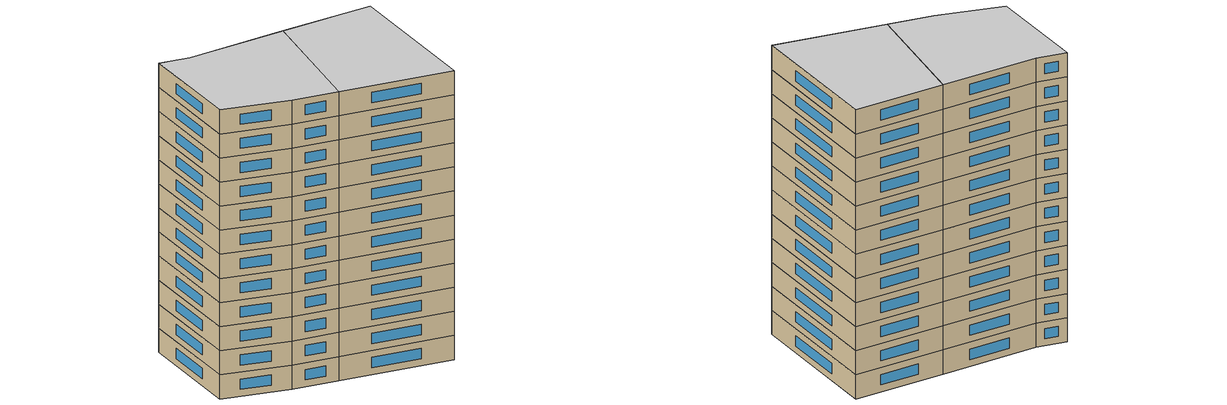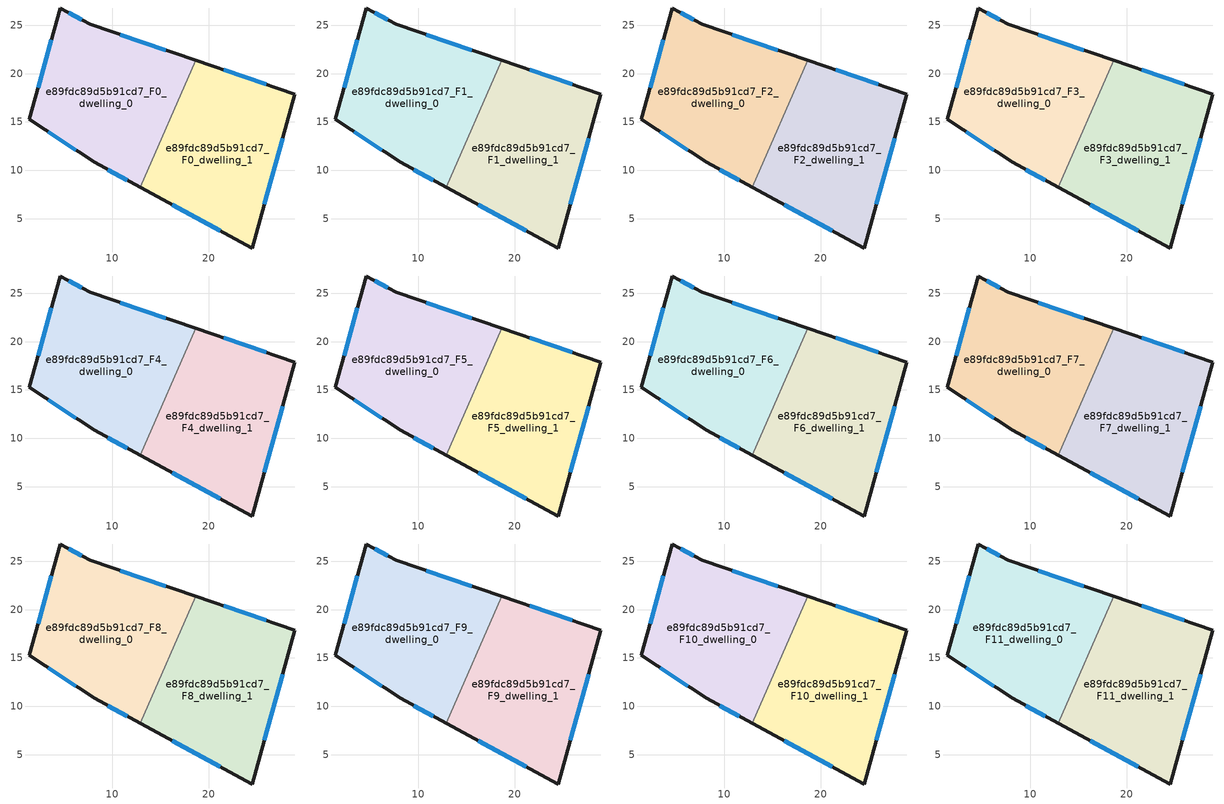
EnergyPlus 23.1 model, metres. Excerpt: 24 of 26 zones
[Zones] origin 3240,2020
e89fdc89d5b91cd7_F0_dwelling_0
 floor ground (EU_floor_Construction): 18.63,21.38 12.89,8.25 8.17,10.81 1.43,15.27 4.59,26.79 7.73,25.09 z0
 wall outside (EU_wall_Construction): 18.63,21.38 7.73,25.09 4.59,26.79 1.43,15.27 8.17,10.81 12.89,8.25 z0:3
 wall to e89fdc89d5b91cd7_F0_dwelling_1 (EU_wall_Construction): 12.89,8.25 18.63,21.38 z0:3
 window (EU_Window_Construction): 6.84,25.57 5.49,26.3 / 15.52,22.44 10.85,24.03 / 9.52,10.08 11.54,8.98 / 3.35,14 6.24,12.09 / 3.69,23.5 2.33,18.56 z0.86:2.14
e89fdc89d5b91cd7_F0_dwelling_1
 floor ground (EU_floor_Construction): 28.86,17.89 24.48,1.96 12.89,8.25 18.63,21.38 z0
 wall outside (EU_wall_Construction): 12.89,8.25 24.48,1.96 28.86,17.89 18.63,21.38 z0:3
 window (EU_Window_Construction): 16.2,6.46 21.17,3.76 / 25.94,18.89 21.55,20.38 / 25.73,6.52 27.61,13.34 z0.86:2.14
e89fdc89d5b91cd7_F1_dwelling_0
 floor to e89fdc89d5b91cd7_F0_dwelling_0 (EU_floor_Construction): 18.63,21.38 12.89,8.25 8.17,10.81 1.43,15.27 4.59,26.79 7.73,25.09 z3
 wall outside (EU_wall_Construction): 18.63,21.38 7.73,25.09 4.59,26.79 1.43,15.27 8.17,10.81 12.89,8.25 z3:6
 wall to e89fdc89d5b91cd7_F1_dwelling_1 (EU_wall_Construction): 12.89,8.25 18.63,21.38 z3:6
 window (EU_Window_Construction): 6.84,25.57 5.49,26.3 / 15.52,22.44 10.85,24.03 / 9.52,10.08 11.54,8.98 / 3.35,14 6.24,12.09 / 3.69,23.5 2.33,18.56 z3.86:5.14
e89fdc89d5b91cd7_F1_dwelling_1
 floor to e89fdc89d5b91cd7_F0_dwelling_1 (EU_floor_Construction): 28.86,17.89 24.48,1.96 12.89,8.25 18.63,21.38 z3
 wall outside (EU_wall_Construction): 12.89,8.25 24.48,1.96 28.86,17.89 18.63,21.38 z3:6
 window (EU_Window_Construction): 16.2,6.46 21.17,3.76 / 25.94,18.89 21.55,20.38 / 25.73,6.52 27.61,13.34 z3.86:5.14
e89fdc89d5b91cd7_F2_dwelling_0
 floor to e89fdc89d5b91cd7_F1_dwelling_0 (EU_floor_Construction): 18.63,21.38 12.89,8.25 8.17,10.81 1.43,15.27 4.59,26.79 7.73,25.09 z6
 wall outside (EU_wall_Construction): 18.63,21.38 7.73,25.09 4.59,26.79 1.43,15.27 8.17,10.81 12.89,8.25 z6:9
 wall to e89fdc89d5b91cd7_F2_dwelling_1 (EU_wall_Construction): 12.89,8.25 18.63,21.38 z6:9
 window (EU_Window_Construction): 6.84,25.57 5.49,26.3 / 15.52,22.44 10.85,24.03 / 9.52,10.08 11.54,8.98 / 3.35,14 6.24,12.09 / 3.69,23.5 2.33,18.56 z6.86:8.14
e89fdc89d5b91cd7_F2_dwelling_1
 floor to e89fdc89d5b91cd7_F1_dwelling_1 (EU_floor_Construction): 28.86,17.89 24.48,1.96 12.89,8.25 18.63,21.38 z6
 wall outside (EU_wall_Construction): 12.89,8.25 24.48,1.96 28.86,17.89 18.63,21.38 z6:9
 window (EU_Window_Construction): 16.2,6.46 21.17,3.76 / 25.94,18.89 21.55,20.38 / 25.73,6.52 27.61,13.34 z6.86:8.14
e89fdc89d5b91cd7_F3_dwelling_0
 floor to e89fdc89d5b91cd7_F2_dwelling_0 (EU_floor_Construction): 18.63,21.38 12.89,8.25 8.17,10.81 1.43,15.27 4.59,26.79 7.73,25.09 z9
 wall outside (EU_wall_Construction): 18.63,21.38 7.73,25.09 4.59,26.79 1.43,15.27 8.17,10.81 12.89,8.25 z9:12
 wall to e89fdc89d5b91cd7_F3_dwelling_1 (EU_wall_Construction): 12.89,8.25 18.63,21.38 z9:12
 window (EU_Window_Construction): 6.84,25.57 5.49,26.3 / 15.52,22.44 10.85,24.03 / 9.52,10.08 11.54,8.98 / 3.35,14 6.24,12.09 / 3.69,23.5 2.33,18.56 z9.86:11.14
e89fdc89d5b91cd7_F3_dwelling_1
 floor to e89fdc89d5b91cd7_F2_dwelling_1 (EU_floor_Construction): 28.86,17.89 24.48,1.96 12.89,8.25 18.63,21.38 z9
 wall outside (EU_wall_Construction): 12.89,8.25 24.48,1.96 28.86,17.89 18.63,21.38 z9:12
 window (EU_Window_Construction): 16.2,6.46 21.17,3.76 / 25.94,18.89 21.55,20.38 / 25.73,6.52 27.61,13.34 z9.86:11.14
e89fdc89d5b91cd7_F4_dwelling_0
 floor to e89fdc89d5b91cd7_F3_dwelling_0 (EU_floor_Construction): 18.63,21.38 12.89,8.25 8.17,10.81 1.43,15.27 4.59,26.79 7.73,25.09 z12
 wall outside (EU_wall_Construction): 18.63,21.38 7.73,25.09 4.59,26.79 1.43,15.27 8.17,10.81 12.89,8.25 z12:15
 wall to e89fdc89d5b91cd7_F4_dwelling_1 (EU_wall_Construction): 12.89,8.25 18.63,21.38 z12:15
 window (EU_Window_Construction): 6.84,25.57 5.49,26.3 / 15.52,22.44 10.85,24.03 / 9.52,10.08 11.54,8.98 / 3.35,14 6.24,12.09 / 3.69,23.5 2.33,18.56 z12.86:14.14
e89fdc89d5b91cd7_F4_dwelling_1
 floor to e89fdc89d5b91cd7_F3_dwelling_1 (EU_floor_Construction): 28.86,17.89 24.48,1.96 12.89,8.25 18.63,21.38 z12
 wall outside (EU_wall_Construction): 12.89,8.25 24.48,1.96 28.86,17.89 18.63,21.38 z12:15
 window (EU_Window_Construction): 16.2,6.46 21.17,3.76 / 25.94,18.89 21.55,20.38 / 25.73,6.52 27.61,13.34 z12.86:14.14
e89fdc89d5b91cd7_F5_dwelling_0
 floor to e89fdc89d5b91cd7_F4_dwelling_0 (EU_floor_Construction): 18.63,21.38 12.89,8.25 8.17,10.81 1.43,15.27 4.59,26.79 7.73,25.09 z15
 wall outside (EU_wall_Construction): 18.63,21.38 7.73,25.09 4.59,26.79 1.43,15.27 8.17,10.81 12.89,8.25 z15:18
 wall to e89fdc89d5b91cd7_F5_dwelling_1 (EU_wall_Construction): 12.89,8.25 18.63,21.38 z15:18
 window (EU_Window_Construction): 6.84,25.57 5.49,26.3 / 15.52,22.44 10.85,24.03 / 9.52,10.08 11.54,8.98 / 3.35,14 6.24,12.09 / 3.69,23.5 2.33,18.56 z15.86:17.14
e89fdc89d5b91cd7_F5_dwelling_1
 floor to e89fdc89d5b91cd7_F4_dwelling_1 (EU_floor_Construction): 28.86,17.89 24.48,1.96 12.89,8.25 18.63,21.38 z15
 wall outside (EU_wall_Construction): 12.89,8.25 24.48,1.96 28.86,17.89 18.63,21.38 z15:18
 window (EU_Window_Construction): 16.2,6.46 21.17,3.76 / 25.94,18.89 21.55,20.38 / 25.73,6.52 27.61,13.34 z15.86:17.14
e89fdc89d5b91cd7_F6_dwelling_0
 floor to e89fdc89d5b91cd7_F5_dwelling_0 (EU_floor_Construction): 18.63,21.38 12.89,8.25 8.17,10.81 1.43,15.27 4.59,26.79 7.73,25.09 z18
 wall outside (EU_wall_Construction): 18.63,21.38 7.73,25.09 4.59,26.79 1.43,15.27 8.17,10.81 12.89,8.25 z18:21
 wall to e89fdc89d5b91cd7_F6_dwelling_1 (EU_wall_Construction): 12.89,8.25 18.63,21.38 z18:21
 window (EU_Window_Construction): 6.84,25.57 5.49,26.3 / 15.52,22.44 10.85,24.03 / 9.52,10.08 11.54,8.98 / 3.35,14 6.24,12.09 / 3.69,23.5 2.33,18.56 z18.86:20.14
e89fdc89d5b91cd7_F6_dwelling_1
 floor to e89fdc89d5b91cd7_F5_dwelling_1 (EU_floor_Construction): 28.86,17.89 24.48,1.96 12.89,8.25 18.63,21.38 z18
 wall outside (EU_wall_Construction): 12.89,8.25 24.48,1.96 28.86,17.89 18.63,21.38 z18:21
 window (EU_Window_Construction): 16.2,6.46 21.17,3.76 / 25.94,18.89 21.55,20.38 / 25.73,6.52 27.61,13.34 z18.86:20.14
e89fdc89d5b91cd7_F7_dwelling_0
 floor to e89fdc89d5b91cd7_F6_dwelling_0 (EU_floor_Construction): 18.63,21.38 12.89,8.25 8.17,10.81 1.43,15.27 4.59,26.79 7.73,25.09 z21
 wall outside (EU_wall_Construction): 18.63,21.38 7.73,25.09 4.59,26.79 1.43,15.27 8.17,10.81 12.89,8.25 z21:24
 wall to e89fdc89d5b91cd7_F7_dwelling_1 (EU_wall_Construction): 12.89,8.25 18.63,21.38 z21:24
 window (EU_Window_Construction): 6.84,25.57 5.49,26.3 / 15.52,22.44 10.85,24.03 / 9.52,10.08 11.54,8.98 / 3.35,14 6.24,12.09 / 3.69,23.5 2.33,18.56 z21.86:23.14
e89fdc89d5b91cd7_F7_dwelling_1
 floor to e89fdc89d5b91cd7_F6_dwelling_1 (EU_floor_Construction): 28.86,17.89 24.48,1.96 12.89,8.25 18.63,21.38 z21
 wall outside (EU_wall_Construction): 12.89,8.25 24.48,1.96 28.86,17.89 18.63,21.38 z21:24
 window (EU_Window_Construction): 16.2,6.46 21.17,3.76 / 25.94,18.89 21.55,20.38 / 25.73,6.52 27.61,13.34 z21.86:23.14
e89fdc89d5b91cd7_F8_dwelling_0
 floor to e89fdc89d5b91cd7_F7_dwelling_0 (EU_floor_Construction): 18.63,21.38 12.89,8.25 8.17,10.81 1.43,15.27 4.59,26.79 7.73,25.09 z24
 wall outside (EU_wall_Construction): 18.63,21.38 7.73,25.09 4.59,26.79 1.43,15.27 8.17,10.81 12.89,8.25 z24:27
 wall to e89fdc89d5b91cd7_F8_dwelling_1 (EU_wall_Construction): 12.89,8.25 18.63,21.38 z24:27
 window (EU_Window_Construction): 6.84,25.57 5.49,26.3 / 15.52,22.44 10.85,24.03 / 9.52,10.08 11.54,8.98 / 3.35,14 6.24,12.09 / 3.69,23.5 2.33,18.56 z24.86:26.14
e89fdc89d5b91cd7_F8_dwelling_1
 floor to e89fdc89d5b91cd7_F7_dwelling_1 (EU_floor_Construction): 28.86,17.89 24.48,1.96 12.89,8.25 18.63,21.38 z24
 wall outside (EU_wall_Construction): 12.89,8.25 24.48,1.96 28.86,17.89 18.63,21.38 z24:27
 window (EU_Window_Construction): 16.2,6.46 21.17,3.76 / 25.94,18.89 21.55,20.38 / 25.73,6.52 27.61,13.34 z24.86:26.14
e89fdc89d5b91cd7_F9_dwelling_0
 floor to e89fdc89d5b91cd7_F8_dwelling_0 (EU_floor_Construction): 18.63,21.38 12.89,8.25 8.17,10.81 1.43,15.27 4.59,26.79 7.73,25.09 z27
 wall outside (EU_wall_Construction): 18.63,21.38 7.73,25.09 4.59,26.79 1.43,15.27 8.17,10.81 12.89,8.25 z27:30
 wall to e89fdc89d5b91cd7_F9_dwelling_1 (EU_wall_Construction): 12.89,8.25 18.63,21.38 z27:30
 window (EU_Window_Construction): 6.84,25.57 5.49,26.3 / 15.52,22.44 10.85,24.03 / 9.52,10.08 11.54,8.98 / 3.35,14 6.24,12.09 / 3.69,23.5 2.33,18.56 z27.86:29.14
e89fdc89d5b91cd7_F9_dwelling_1
 floor to e89fdc89d5b91cd7_F8_dwelling_1 (EU_floor_Construction): 28.86,17.89 24.48,1.96 12.89,8.25 18.63,21.38 z27
 wall outside (EU_wall_Construction): 12.89,8.25 24.48,1.96 28.86,17.89 18.63,21.38 z27:30
 window (EU_Window_Construction): 16.2,6.46 21.17,3.76 / 25.94,18.89 21.55,20.38 / 25.73,6.52 27.61,13.34 z27.86:29.14
e89fdc89d5b91cd7_F10_dwelling_0
 floor to e89fdc89d5b91cd7_F9_dwelling_0 (EU_floor_Construction): 18.63,21.38 12.89,8.25 8.17,10.81 1.43,15.27 4.59,26.79 7.73,25.09 z30
 wall outside (EU_wall_Construction): 18.63,21.38 7.73,25.09 4.59,26.79 1.43,15.27 8.17,10.81 12.89,8.25 z30:33
 wall to e89fdc89d5b91cd7_F10_dwelling_1 (EU_wall_Construction): 12.89,8.25 18.63,21.38 z30:33
 window (EU_Window_Construction): 6.84,25.57 5.49,26.3 / 15.52,22.44 10.85,24.03 / 9.52,10.08 11.54,8.98 / 3.35,14 6.24,12.09 / 3.69,23.5 2.33,18.56 z30.86:32.14
e89fdc89d5b91cd7_F10_dwelling_1
 floor to e89fdc89d5b91cd7_F9_dwelling_1 (EU_floor_Construction): 28.86,17.89 24.48,1.96 12.89,8.25 18.63,21.38 z30
 wall outside (EU_wall_Construction): 12.89,8.25 24.48,1.96 28.86,17.89 18.63,21.38 z30:33
 window (EU_Window_Construction): 16.2,6.46 21.17,3.76 / 25.94,18.89 21.55,20.38 / 25.73,6.52 27.61,13.34 z30.86:32.14
e89fdc89d5b91cd7_F11_dwelling_0
 floor to e89fdc89d5b91cd7_F10_dwelling_0 (EU_floor_Construction): 18.63,21.38 12.89,8.25 8.17,10.81 1.43,15.27 4.59,26.79 7.73,25.09 z33
 wall outside (EU_wall_Construction): 18.63,21.38 7.73,25.09 4.59,26.79 1.43,15.27 8.17,10.81 12.89,8.25 z33:36
 wall to e89fdc89d5b91cd7_F11_dwelling_1 (EU_wall_Construction): 12.89,8.25 18.63,21.38 z33:36
 window (EU_Window_Construction): 6.84,25.57 5.49,26.3 / 15.52,22.44 10.85,24.03 / 9.52,10.08 11.54,8.98 / 3.35,14 6.24,12.09 / 3.69,23.5 2.33,18.56 z33.86:35.14
 ceiling to e89fdc89d5b91cd7_F12_dwelling_0 (EU_floor_Construction): 12.89,8.25 18.63,21.38 7.73,25.09 4.59,26.79 1.43,15.27 8.17,10.81 z36
e89fdc89d5b91cd7_F11_dwelling_1
 floor to e89fdc89d5b91cd7_F10_dwelling_1 (EU_floor_Construction): 28.86,17.89 24.48,1.96 12.89,8.25 18.63,21.38 z33
 wall outside (EU_wall_Construction): 12.89,8.25 24.48,1.96 28.86,17.89 18.63,21.38 z33:36
 window (EU_Window_Construction): 16.2,6.46 21.17,3.76 / 25.94,18.89 21.55,20.38 / 25.73,6.52 27.61,13.34 z33.86:35.14
 ceiling to e89fdc89d5b91cd7_F12_dwelling_0 (EU_floor_Construction): 24.48,1.96 28.86,17.89 18.63,21.38 12.89,8.25 z36
[Building]
EU S2 Campaign: North Axis=0; Terrain=City; Solar Distribution=FullExterior
[Site:Location]
Helsinki-Vantaa.AP: Latitude=60.317; Longitude=24.963; Time Zone=2; Elevation=54.6
[SizingPeriod:WeatherFileDays]
AnnualSizingPeriod: Begin Month=1; Begin Day of Month=1; End Month=12; End Day of Month=31; Day of Week for Start Day=Monday; Use Weather File Daylight Saving Period=No; Use Weather File Rain and Snow Indicators=No
[MATERIAL]
EU_InternalMass_Material: Roughness=MediumRough; Thickness=0.1; Conductivity=1; Density=1800; Specific Heat=900; Thermal Absorptance=0.9; Solar Absorptance=0.7; Visible Absorptance=0.7
[MATERIAL:NOMASS] Roughness=MediumRough; Thermal Absorptance=0.9; Solar Absorptance=0.7; Visible Absorptance=0.7
Name | Thermal Resistance
EU_wall_NoMass | 5.91765
EU_floor_NoMass | 6.2875
[WINDOWMATERIAL:SIMPLEGLAZINGSYSTEM]
EU_Window_SimpleGlazing: UFactor=0.994035; Solar Heat Gain Coefficient=0.7; Visible Transmittance=0.7
[CONSTRUCTION]
EU_wall_Construction: EU_wall_NoMass
EU_floor_Construction: EU_floor_NoMass
EU_Window_Construction: EU_Window_SimpleGlazing
EU_InternalMass_Construction: EU_InternalMass_Material
[ZONE] Type=1; Multiplier=1; Ceiling Height=autocalculate; Floor Area=autocalculate; Part of Total Floor Area=Yes
Name | Volume
e89fdc89d5b91cd7_F0_dwelling_0 | 549.673
e89fdc89d5b91cd7_F1_dwelling_0; e89fdc89d5b91cd7_F2_dwelling_0; e89fdc89d5b91cd7_F3_dwelling_0; e89fdc89d5b91cd7_F4_dwelling_0; e89fdc89d5b91cd7_F5_dwelling_0; e89fdc89d5b91cd7_F6_dwelling_0; e89fdc89d5b91cd7_F7_dwelling_0; e89fdc89d5b91cd7_F8_dwelling_0; e89fdc89d5b91cd7_F9_dwelling_0; e89fdc89d5b91cd7_F10_dwelling_0; e89fdc89d5b91cd7_F11_dwelling_0 | 549.672
e89fdc89d5b91cd7_F0_dwelling_1 | 549.668
e89fdc89d5b91cd7_F1_dwelling_1; e89fdc89d5b91cd7_F2_dwelling_1; e89fdc89d5b91cd7_F3_dwelling_1; e89fdc89d5b91cd7_F4_dwelling_1; e89fdc89d5b91cd7_F5_dwelling_1; e89fdc89d5b91cd7_F6_dwelling_1; e89fdc89d5b91cd7_F7_dwelling_1; e89fdc89d5b91cd7_F8_dwelling_1; e89fdc89d5b91cd7_F9_dwelling_1; e89fdc89d5b91cd7_F10_dwelling_1; e89fdc89d5b91cd7_F11_dwelling_1 | 549.667
[INTERNALMASS] Construction=EU_InternalMass_Construction
Name | Zone or ZoneList | Surface Area
e89fdc89d5b91cd7_F0_dwelling_0_EU_InternalMass | e89fdc89d5b91cd7_F0_dwelling_0 | 183.224
e89fdc89d5b91cd7_F0_dwelling_1_EU_InternalMass | e89fdc89d5b91cd7_F0_dwelling_1 | 183.223
e89fdc89d5b91cd7_F1_dwelling_0_EU_InternalMass | e89fdc89d5b91cd7_F1_dwelling_0 | 183.224
e89fdc89d5b91cd7_F1_dwelling_1_EU_InternalMass | e89fdc89d5b91cd7_F1_dwelling_1 | 183.223
e89fdc89d5b91cd7_F2_dwelling_0_EU_InternalMass | e89fdc89d5b91cd7_F2_dwelling_0 | 183.224
e89fdc89d5b91cd7_F2_dwelling_1_EU_InternalMass | e89fdc89d5b91cd7_F2_dwelling_1 | 183.223
e89fdc89d5b91cd7_F3_dwelling_0_EU_InternalMass | e89fdc89d5b91cd7_F3_dwelling_0 | 183.224
e89fdc89d5b91cd7_F3_dwelling_1_EU_InternalMass | e89fdc89d5b91cd7_F3_dwelling_1 | 183.223
e89fdc89d5b91cd7_F4_dwelling_0_EU_InternalMass | e89fdc89d5b91cd7_F4_dwelling_0 | 183.224
e89fdc89d5b91cd7_F4_dwelling_1_EU_InternalMass | e89fdc89d5b91cd7_F4_dwelling_1 | 183.223
e89fdc89d5b91cd7_F5_dwelling_0_EU_InternalMass | e89fdc89d5b91cd7_F5_dwelling_0 | 183.224
e89fdc89d5b91cd7_F5_dwelling_1_EU_InternalMass | e89fdc89d5b91cd7_F5_dwelling_1 | 183.223
e89fdc89d5b91cd7_F6_dwelling_0_EU_InternalMass | e89fdc89d5b91cd7_F6_dwelling_0 | 183.224
e89fdc89d5b91cd7_F6_dwelling_1_EU_InternalMass | e89fdc89d5b91cd7_F6_dwelling_1 | 183.223
e89fdc89d5b91cd7_F7_dwelling_0_EU_InternalMass | e89fdc89d5b91cd7_F7_dwelling_0 | 183.224
e89fdc89d5b91cd7_F7_dwelling_1_EU_InternalMass | e89fdc89d5b91cd7_F7_dwelling_1 | 183.223
e89fdc89d5b91cd7_F8_dwelling_0_EU_InternalMass | e89fdc89d5b91cd7_F8_dwelling_0 | 183.224
e89fdc89d5b91cd7_F8_dwelling_1_EU_InternalMass | e89fdc89d5b91cd7_F8_dwelling_1 | 183.223
e89fdc89d5b91cd7_F9_dwelling_0_EU_InternalMass | e89fdc89d5b91cd7_F9_dwelling_0 | 183.224
e89fdc89d5b91cd7_F9_dwelling_1_EU_InternalMass | e89fdc89d5b91cd7_F9_dwelling_1 | 183.223
e89fdc89d5b91cd7_F10_dwelling_0_EU_InternalMass | e89fdc89d5b91cd7_F10_dwelling_0 | 183.224
e89fdc89d5b91cd7_F10_dwelling_1_EU_InternalMass | e89fdc89d5b91cd7_F10_dwelling_1 | 183.223
e89fdc89d5b91cd7_F11_dwelling_0_EU_InternalMass | e89fdc89d5b91cd7_F11_dwelling_0 | 183.224
e89fdc89d5b91cd7_F11_dwelling_1_EU_InternalMass | e89fdc89d5b91cd7_F11_dwelling_1 | 183.223
[OTHEREQUIPMENT] Fuel Type=Electricity; Design Level Calculation Method=Watts/Area; Power per Zone Floor Area=1; Fraction Latent=0; Fraction Radiant=0; Fraction Lost=0; Carbon Dioxide Generation Rate=0; EndUse Subcategory=EU_Step8_InternalGains
Name | Zone or ZoneList or Space or SpaceList | Schedule
EU_Step8_InternalGain_e89fdc89d5b91cd7_F0_dwelling_0_f000 | e89fdc89d5b91cd7_F0_dwelling_0 | EU_Step8_GainSchedule_e89fdc89d5b91cd7_F0_dwelling_0_f000
EU_Step8_InternalGain_e89fdc89d5b91cd7_F0_dwelling_1_f000 | e89fdc89d5b91cd7_F0_dwelling_1 | EU_Step8_GainSchedule_e89fdc89d5b91cd7_F0_dwelling_1_f000
EU_Step8_InternalGain_e89fdc89d5b91cd7_F1_dwelling_0_f000 | e89fdc89d5b91cd7_F1_dwelling_0 | EU_Step8_GainSchedule_e89fdc89d5b91cd7_F1_dwelling_0_f000
EU_Step8_InternalGain_e89fdc89d5b91cd7_F1_dwelling_1_f000 | e89fdc89d5b91cd7_F1_dwelling_1 | EU_Step8_GainSchedule_e89fdc89d5b91cd7_F1_dwelling_1_f000
EU_Step8_InternalGain_e89fdc89d5b91cd7_F2_dwelling_0_f000 | e89fdc89d5b91cd7_F2_dwelling_0 | EU_Step8_GainSchedule_e89fdc89d5b91cd7_F2_dwelling_0_f000
EU_Step8_InternalGain_e89fdc89d5b91cd7_F2_dwelling_1_f000 | e89fdc89d5b91cd7_F2_dwelling_1 | EU_Step8_GainSchedule_e89fdc89d5b91cd7_F2_dwelling_1_f000
EU_Step8_InternalGain_e89fdc89d5b91cd7_F3_dwelling_0_f000 | e89fdc89d5b91cd7_F3_dwelling_0 | EU_Step8_GainSchedule_e89fdc89d5b91cd7_F3_dwelling_0_f000
EU_Step8_InternalGain_e89fdc89d5b91cd7_F3_dwelling_1_f000 | e89fdc89d5b91cd7_F3_dwelling_1 | EU_Step8_GainSchedule_e89fdc89d5b91cd7_F3_dwelling_1_f000
EU_Step8_InternalGain_e89fdc89d5b91cd7_F4_dwelling_0_f000 | e89fdc89d5b91cd7_F4_dwelling_0 | EU_Step8_GainSchedule_e89fdc89d5b91cd7_F4_dwelling_0_f000
EU_Step8_InternalGain_e89fdc89d5b91cd7_F4_dwelling_1_f000 | e89fdc89d5b91cd7_F4_dwelling_1 | EU_Step8_GainSchedule_e89fdc89d5b91cd7_F4_dwelling_1_f000
EU_Step8_InternalGain_e89fdc89d5b91cd7_F5_dwelling_0_f000 | e89fdc89d5b91cd7_F5_dwelling_0 | EU_Step8_GainSchedule_e89fdc89d5b91cd7_F5_dwelling_0_f000
EU_Step8_InternalGain_e89fdc89d5b91cd7_F5_dwelling_1_f000 | e89fdc89d5b91cd7_F5_dwelling_1 | EU_Step8_GainSchedule_e89fdc89d5b91cd7_F5_dwelling_1_f000
EU_Step8_InternalGain_e89fdc89d5b91cd7_F6_dwelling_0_f000 | e89fdc89d5b91cd7_F6_dwelling_0 | EU_Step8_GainSchedule_e89fdc89d5b91cd7_F6_dwelling_0_f000
EU_Step8_InternalGain_e89fdc89d5b91cd7_F6_dwelling_1_f000 | e89fdc89d5b91cd7_F6_dwelling_1 | EU_Step8_GainSchedule_e89fdc89d5b91cd7_F6_dwelling_1_f000
EU_Step8_InternalGain_e89fdc89d5b91cd7_F7_dwelling_0_f000 | e89fdc89d5b91cd7_F7_dwelling_0 | EU_Step8_GainSchedule_e89fdc89d5b91cd7_F7_dwelling_0_f000
EU_Step8_InternalGain_e89fdc89d5b91cd7_F7_dwelling_1_f000 | e89fdc89d5b91cd7_F7_dwelling_1 | EU_Step8_GainSchedule_e89fdc89d5b91cd7_F7_dwelling_1_f000
EU_Step8_InternalGain_e89fdc89d5b91cd7_F8_dwelling_0_f000 | e89fdc89d5b91cd7_F8_dwelling_0 | EU_Step8_GainSchedule_e89fdc89d5b91cd7_F8_dwelling_0_f000
EU_Step8_InternalGain_e89fdc89d5b91cd7_F8_dwelling_1_f000 | e89fdc89d5b91cd7_F8_dwelling_1 | EU_Step8_GainSchedule_e89fdc89d5b91cd7_F8_dwelling_1_f000
EU_Step8_InternalGain_e89fdc89d5b91cd7_F9_dwelling_0_f000 | e89fdc89d5b91cd7_F9_dwelling_0 | EU_Step8_GainSchedule_e89fdc89d5b91cd7_F9_dwelling_0_f000
EU_Step8_InternalGain_e89fdc89d5b91cd7_F9_dwelling_1_f000 | e89fdc89d5b91cd7_F9_dwelling_1 | EU_Step8_GainSchedule_e89fdc89d5b91cd7_F9_dwelling_1_f000
EU_Step8_InternalGain_e89fdc89d5b91cd7_F10_dwelling_0_f000 | e89fdc89d5b91cd7_F10_dwelling_0 | EU_Step8_GainSchedule_e89fdc89d5b91cd7_F10_dwelling_0_f000
EU_Step8_InternalGain_e89fdc89d5b91cd7_F10_dwelling_1_f000 | e89fdc89d5b91cd7_F10_dwelling_1 | EU_Step8_GainSchedule_e89fdc89d5b91cd7_F10_dwelling_1_f000
EU_Step8_InternalGain_e89fdc89d5b91cd7_F11_dwelling_0_f000 | e89fdc89d5b91cd7_F11_dwelling_0 | EU_Step8_GainSchedule_e89fdc89d5b91cd7_F11_dwelling_0_f000
EU_Step8_InternalGain_e89fdc89d5b91cd7_F11_dwelling_1_f000 | e89fdc89d5b91cd7_F11_dwelling_1 | EU_Step8_GainSchedule_e89fdc89d5b91cd7_F11_dwelling_1_f000
[ZONEVENTILATION:DESIGNFLOWRATE] Schedule=EU_AlwaysOn; Design Flow Rate Calculation Method=AirChanges/Hour; Air Changes per Hour=0.596421; Ventilation Type=Natural; Fan Pressure Rise=0; Fan Total Efficiency=1; Constant Term Coefficient=1; Temperature Term Coefficient=0; Velocity Term Coefficient=0; Velocity Squared Term Coefficient=0; Minimum Indoor Temperature=-100; Maximum Indoor Temperature=100; Delta Temperature=-100; Minimum Outdoor Temperature=-100; Maximum Outdoor Temperature=100; Maximum Wind Speed=40
Name | Zone or ZoneList or Space or SpaceList
EU_ConstantAir_e89fdc89d5b91cd7_F0_dwelling_0 | e89fdc89d5b91cd7_F0_dwelling_0
EU_ConstantAir_e89fdc89d5b91cd7_F0_dwelling_1 | e89fdc89d5b91cd7_F0_dwelling_1
EU_ConstantAir_e89fdc89d5b91cd7_F1_dwelling_0 | e89fdc89d5b91cd7_F1_dwelling_0
EU_ConstantAir_e89fdc89d5b91cd7_F1_dwelling_1 | e89fdc89d5b91cd7_F1_dwelling_1
EU_ConstantAir_e89fdc89d5b91cd7_F2_dwelling_0 | e89fdc89d5b91cd7_F2_dwelling_0
EU_ConstantAir_e89fdc89d5b91cd7_F2_dwelling_1 | e89fdc89d5b91cd7_F2_dwelling_1
EU_ConstantAir_e89fdc89d5b91cd7_F3_dwelling_0 | e89fdc89d5b91cd7_F3_dwelling_0
EU_ConstantAir_e89fdc89d5b91cd7_F3_dwelling_1 | e89fdc89d5b91cd7_F3_dwelling_1
EU_ConstantAir_e89fdc89d5b91cd7_F4_dwelling_0 | e89fdc89d5b91cd7_F4_dwelling_0
EU_ConstantAir_e89fdc89d5b91cd7_F4_dwelling_1 | e89fdc89d5b91cd7_F4_dwelling_1
EU_ConstantAir_e89fdc89d5b91cd7_F5_dwelling_0 | e89fdc89d5b91cd7_F5_dwelling_0
EU_ConstantAir_e89fdc89d5b91cd7_F5_dwelling_1 | e89fdc89d5b91cd7_F5_dwelling_1
EU_ConstantAir_e89fdc89d5b91cd7_F6_dwelling_0 | e89fdc89d5b91cd7_F6_dwelling_0
EU_ConstantAir_e89fdc89d5b91cd7_F6_dwelling_1 | e89fdc89d5b91cd7_F6_dwelling_1
EU_ConstantAir_e89fdc89d5b91cd7_F7_dwelling_0 | e89fdc89d5b91cd7_F7_dwelling_0
EU_ConstantAir_e89fdc89d5b91cd7_F7_dwelling_1 | e89fdc89d5b91cd7_F7_dwelling_1
EU_ConstantAir_e89fdc89d5b91cd7_F8_dwelling_0 | e89fdc89d5b91cd7_F8_dwelling_0
EU_ConstantAir_e89fdc89d5b91cd7_F8_dwelling_1 | e89fdc89d5b91cd7_F8_dwelling_1
EU_ConstantAir_e89fdc89d5b91cd7_F9_dwelling_0 | e89fdc89d5b91cd7_F9_dwelling_0
EU_ConstantAir_e89fdc89d5b91cd7_F9_dwelling_1 | e89fdc89d5b91cd7_F9_dwelling_1
EU_ConstantAir_e89fdc89d5b91cd7_F10_dwelling_0 | e89fdc89d5b91cd7_F10_dwelling_0
EU_ConstantAir_e89fdc89d5b91cd7_F10_dwelling_1 | e89fdc89d5b91cd7_F10_dwelling_1
EU_ConstantAir_e89fdc89d5b91cd7_F11_dwelling_0 | e89fdc89d5b91cd7_F11_dwelling_0
EU_ConstantAir_e89fdc89d5b91cd7_F11_dwelling_1 | e89fdc89d5b91cd7_F11_dwelling_1
[HVACTEMPLATE:THERMOSTAT] Constant Heating Setpoint=20; Constant Cooling Setpoint=50
EU_HeatOnly_e89fdc89d5b91cd7_F0_dwelling_0; EU_HeatOnly_e89fdc89d5b91cd7_F0_dwelling_1; EU_HeatOnly_e89fdc89d5b91cd7_F1_dwelling_0; EU_HeatOnly_e89fdc89d5b91cd7_F1_dwelling_1; EU_HeatOnly_e89fdc89d5b91cd7_F2_dwelling_0; EU_HeatOnly_e89fdc89d5b91cd7_F2_dwelling_1; EU_HeatOnly_e89fdc89d5b91cd7_F3_dwelling_0; EU_HeatOnly_e89fdc89d5b91cd7_F3_dwelling_1; EU_HeatOnly_e89fdc89d5b91cd7_F4_dwelling_0; EU_HeatOnly_e89fdc89d5b91cd7_F4_dwelling_1; EU_HeatOnly_e89fdc89d5b91cd7_F5_dwelling_0; EU_HeatOnly_e89fdc89d5b91cd7_F5_dwelling_1; EU_HeatOnly_e89fdc89d5b91cd7_F6_dwelling_0; EU_HeatOnly_e89fdc89d5b91cd7_F6_dwelling_1; EU_HeatOnly_e89fdc89d5b91cd7_F7_dwelling_0; EU_HeatOnly_e89fdc89d5b91cd7_F7_dwelling_1; EU_HeatOnly_e89fdc89d5b91cd7_F8_dwelling_0; EU_HeatOnly_e89fdc89d5b91cd7_F8_dwelling_1; EU_HeatOnly_e89fdc89d5b91cd7_F9_dwelling_0; EU_HeatOnly_e89fdc89d5b91cd7_F9_dwelling_1; EU_HeatOnly_e89fdc89d5b91cd7_F10_dwelling_0; EU_HeatOnly_e89fdc89d5b91cd7_F10_dwelling_1; EU_HeatOnly_e89fdc89d5b91cd7_F11_dwelling_0; EU_HeatOnly_e89fdc89d5b91cd7_F11_dwelling_1; EU_HeatOnly_e89fdc89d5b91cd7_F12_dwelling_0; EU_HeatOnly_e89fdc89d5b91cd7_F13_dwelling_0
[HVACTEMPLATE:ZONE:IDEALLOADSAIRSYSTEM] System Availability Schedule=EU_AlwaysOn; Maximum Heating Supply Air Temperature=50; Minimum Cooling Supply Air Temperature=13; Maximum Heating Supply Air Humidity Ratio=0.0156; Minimum Cooling Supply Air Humidity Ratio=0.0077; Heating Limit=NoLimit; Cooling Limit=NoLimit; Heating Availability Schedule=EU_AlwaysOn; Cooling Availability Schedule=EU_CoolingOff; Dehumidification Control Type=ConstantSensibleHeatRatio; Cooling Sensible Heat Ratio=0.7; Dehumidification Setpoint=60; Humidification Control Type=None; Humidification Setpoint=30; Outdoor Air Method=None; Outdoor Air Flow Rate per Person=0.00944; Outdoor Air Flow Rate per Zone Floor Area=0; Outdoor Air Flow Rate per Zone=0; Demand Controlled Ventilation Type=None; Outdoor Air Economizer Type=NoEconomizer; Heat Recovery Type=None; Sensible Heat Recovery Effectiveness=0.7; Latent Heat Recovery Effectiveness=0.65
Name | Template Thermostat
e89fdc89d5b91cd7_F0_dwelling_0 | EU_HeatOnly_e89fdc89d5b91cd7_F0_dwelling_0
e89fdc89d5b91cd7_F0_dwelling_1 | EU_HeatOnly_e89fdc89d5b91cd7_F0_dwelling_1
e89fdc89d5b91cd7_F1_dwelling_0 | EU_HeatOnly_e89fdc89d5b91cd7_F1_dwelling_0
e89fdc89d5b91cd7_F1_dwelling_1 | EU_HeatOnly_e89fdc89d5b91cd7_F1_dwelling_1
e89fdc89d5b91cd7_F2_dwelling_0 | EU_HeatOnly_e89fdc89d5b91cd7_F2_dwelling_0
e89fdc89d5b91cd7_F2_dwelling_1 | EU_HeatOnly_e89fdc89d5b91cd7_F2_dwelling_1
e89fdc89d5b91cd7_F3_dwelling_0 | EU_HeatOnly_e89fdc89d5b91cd7_F3_dwelling_0
e89fdc89d5b91cd7_F3_dwelling_1 | EU_HeatOnly_e89fdc89d5b91cd7_F3_dwelling_1
e89fdc89d5b91cd7_F4_dwelling_0 | EU_HeatOnly_e89fdc89d5b91cd7_F4_dwelling_0
e89fdc89d5b91cd7_F4_dwelling_1 | EU_HeatOnly_e89fdc89d5b91cd7_F4_dwelling_1
e89fdc89d5b91cd7_F5_dwelling_0 | EU_HeatOnly_e89fdc89d5b91cd7_F5_dwelling_0
e89fdc89d5b91cd7_F5_dwelling_1 | EU_HeatOnly_e89fdc89d5b91cd7_F5_dwelling_1
e89fdc89d5b91cd7_F6_dwelling_0 | EU_HeatOnly_e89fdc89d5b91cd7_F6_dwelling_0
e89fdc89d5b91cd7_F6_dwelling_1 | EU_HeatOnly_e89fdc89d5b91cd7_F6_dwelling_1
e89fdc89d5b91cd7_F7_dwelling_0 | EU_HeatOnly_e89fdc89d5b91cd7_F7_dwelling_0
e89fdc89d5b91cd7_F7_dwelling_1 | EU_HeatOnly_e89fdc89d5b91cd7_F7_dwelling_1
e89fdc89d5b91cd7_F8_dwelling_0 | EU_HeatOnly_e89fdc89d5b91cd7_F8_dwelling_0
e89fdc89d5b91cd7_F8_dwelling_1 | EU_HeatOnly_e89fdc89d5b91cd7_F8_dwelling_1
e89fdc89d5b91cd7_F9_dwelling_0 | EU_HeatOnly_e89fdc89d5b91cd7_F9_dwelling_0
e89fdc89d5b91cd7_F9_dwelling_1 | EU_HeatOnly_e89fdc89d5b91cd7_F9_dwelling_1
e89fdc89d5b91cd7_F10_dwelling_0 | EU_HeatOnly_e89fdc89d5b91cd7_F10_dwelling_0
e89fdc89d5b91cd7_F10_dwelling_1 | EU_HeatOnly_e89fdc89d5b91cd7_F10_dwelling_1
e89fdc89d5b91cd7_F11_dwelling_0 | EU_HeatOnly_e89fdc89d5b91cd7_F11_dwelling_0
e89fdc89d5b91cd7_F11_dwelling_1 | EU_HeatOnly_e89fdc89d5b91cd7_F11_dwelling_1
[SIZING:ZONE] Zone Cooling Design Supply Air Temperature Input Method=SupplyAirTemperature; Zone Cooling Design Supply Air Temperature=13; Zone Heating Design Supply Air Temperature Input Method=SupplyAirTemperature; Zone Heating Design Supply Air Temperature=50; Zone Cooling Design Supply Air Humidity Ratio=0.008; Zone Heating Design Supply Air Humidity Ratio=0.008; Cooling Design Air Flow Method=DesignDay; Cooling Design Air Flow Rate=0; Cooling Minimum Air Flow per Zone Floor Area=0.000762; Cooling Minimum Air Flow=0; Cooling Minimum Air Flow Fraction=0.2; Heating Design Air Flow Method=DesignDay; Heating Design Air Flow Rate=0; Heating Maximum Air Flow per Zone Floor Area=0.002032; Heating Maximum Air Flow=0.141576; Heating Maximum Air Flow Fraction=0.3; Account for Dedicated Outdoor Air System=No; Dedicated Outdoor Air System Control Strategy=NeutralSupplyAir; Dedicated Outdoor Air Low Setpoint Temperature for Design=autosize; Dedicated Outdoor Air High Setpoint Temperature for Design=autosize; Zone Load Sizing Method=Sensible Load Only No Latent Load; Zone Latent Cooling Design Supply Air Humidity Ratio Input Method=HumidityRatioDifference; Zone Cooling Design Supply Air Humidity Ratio Difference=0.005; Zone Latent Heating Design Supply Air Humidity Ratio Input Method=HumidityRatioDifference; Zone Humidification Design Supply Air Humidity Ratio Difference=0.005
e89fdc89d5b91cd7_F0_dwelling_0; e89fdc89d5b91cd7_F0_dwelling_1; e89fdc89d5b91cd7_F1_dwelling_0; e89fdc89d5b91cd7_F1_dwelling_1; e89fdc89d5b91cd7_F2_dwelling_0; e89fdc89d5b91cd7_F2_dwelling_1; e89fdc89d5b91cd7_F3_dwelling_0; e89fdc89d5b91cd7_F3_dwelling_1; e89fdc89d5b91cd7_F4_dwelling_0; e89fdc89d5b91cd7_F4_dwelling_1; e89fdc89d5b91cd7_F5_dwelling_0; e89fdc89d5b91cd7_F5_dwelling_1; e89fdc89d5b91cd7_F6_dwelling_0; e89fdc89d5b91cd7_F6_dwelling_1; e89fdc89d5b91cd7_F7_dwelling_0; e89fdc89d5b91cd7_F7_dwelling_1; e89fdc89d5b91cd7_F8_dwelling_0; e89fdc89d5b91cd7_F8_dwelling_1; e89fdc89d5b91cd7_F9_dwelling_0; e89fdc89d5b91cd7_F9_dwelling_1; e89fdc89d5b91cd7_F10_dwelling_0; e89fdc89d5b91cd7_F10_dwelling_1; e89fdc89d5b91cd7_F11_dwelling_0; e89fdc89d5b91cd7_F11_dwelling_1
[SCHEDULE:CONSTANT]
Name | Hourly Value
EU_AlwaysOn | 1
EU_CoolingOff | 0
[SCHEDULE:FILE] Column Number=1; Rows to Skip at Top=0; Number of Hours of Data=8760; Column Separator=Comma; Interpolate to Timestep=No; Minutes per Item=60; Adjust Schedule for Daylight Savings=Yes
Name | File
EU_Step8_GainSchedule_e89fdc89d5b91cd7_F0_dwelling_0_f000 | ../../schedules/e89fdc89d5b91cd7/e89fdc89d5b91cd7_F0_dwelling_0_f000_gain.csv
EU_Step8_GainSchedule_e89fdc89d5b91cd7_F0_dwelling_1_f000 | ../../schedules/e89fdc89d5b91cd7/e89fdc89d5b91cd7_F0_dwelling_1_f000_gain.csv
EU_Step8_GainSchedule_e89fdc89d5b91cd7_F1_dwelling_0_f000 | ../../schedules/e89fdc89d5b91cd7/e89fdc89d5b91cd7_F1_dwelling_0_f000_gain.csv
EU_Step8_GainSchedule_e89fdc89d5b91cd7_F1_dwelling_1_f000 | ../../schedules/e89fdc89d5b91cd7/e89fdc89d5b91cd7_F1_dwelling_1_f000_gain.csv
EU_Step8_GainSchedule_e89fdc89d5b91cd7_F2_dwelling_0_f000 | ../../schedules/e89fdc89d5b91cd7/e89fdc89d5b91cd7_F2_dwelling_0_f000_gain.csv
EU_Step8_GainSchedule_e89fdc89d5b91cd7_F2_dwelling_1_f000 | ../../schedules/e89fdc89d5b91cd7/e89fdc89d5b91cd7_F2_dwelling_1_f000_gain.csv
EU_Step8_GainSchedule_e89fdc89d5b91cd7_F3_dwelling_0_f000 | ../../schedules/e89fdc89d5b91cd7/e89fdc89d5b91cd7_F3_dwelling_0_f000_gain.csv
EU_Step8_GainSchedule_e89fdc89d5b91cd7_F3_dwelling_1_f000 | ../../schedules/e89fdc89d5b91cd7/e89fdc89d5b91cd7_F3_dwelling_1_f000_gain.csv
EU_Step8_GainSchedule_e89fdc89d5b91cd7_F4_dwelling_0_f000 | ../../schedules/e89fdc89d5b91cd7/e89fdc89d5b91cd7_F4_dwelling_0_f000_gain.csv
EU_Step8_GainSchedule_e89fdc89d5b91cd7_F4_dwelling_1_f000 | ../../schedules/e89fdc89d5b91cd7/e89fdc89d5b91cd7_F4_dwelling_1_f000_gain.csv
EU_Step8_GainSchedule_e89fdc89d5b91cd7_F5_dwelling_0_f000 | ../../schedules/e89fdc89d5b91cd7/e89fdc89d5b91cd7_F5_dwelling_0_f000_gain.csv
EU_Step8_GainSchedule_e89fdc89d5b91cd7_F5_dwelling_1_f000 | ../../schedules/e89fdc89d5b91cd7/e89fdc89d5b91cd7_F5_dwelling_1_f000_gain.csv
EU_Step8_GainSchedule_e89fdc89d5b91cd7_F6_dwelling_0_f000 | ../../schedules/e89fdc89d5b91cd7/e89fdc89d5b91cd7_F6_dwelling_0_f000_gain.csv
EU_Step8_GainSchedule_e89fdc89d5b91cd7_F6_dwelling_1_f000 | ../../schedules/e89fdc89d5b91cd7/e89fdc89d5b91cd7_F6_dwelling_1_f000_gain.csv
EU_Step8_GainSchedule_e89fdc89d5b91cd7_F7_dwelling_0_f000 | ../../schedules/e89fdc89d5b91cd7/e89fdc89d5b91cd7_F7_dwelling_0_f000_gain.csv
EU_Step8_GainSchedule_e89fdc89d5b91cd7_F7_dwelling_1_f000 | ../../schedules/e89fdc89d5b91cd7/e89fdc89d5b91cd7_F7_dwelling_1_f000_gain.csv
EU_Step8_GainSchedule_e89fdc89d5b91cd7_F8_dwelling_0_f000 | ../../schedules/e89fdc89d5b91cd7/e89fdc89d5b91cd7_F8_dwelling_0_f000_gain.csv
EU_Step8_GainSchedule_e89fdc89d5b91cd7_F8_dwelling_1_f000 | ../../schedules/e89fdc89d5b91cd7/e89fdc89d5b91cd7_F8_dwelling_1_f000_gain.csv
EU_Step8_GainSchedule_e89fdc89d5b91cd7_F9_dwelling_0_f000 | ../../schedules/e89fdc89d5b91cd7/e89fdc89d5b91cd7_F9_dwelling_0_f000_gain.csv
EU_Step8_GainSchedule_e89fdc89d5b91cd7_F9_dwelling_1_f000 | ../../schedules/e89fdc89d5b91cd7/e89fdc89d5b91cd7_F9_dwelling_1_f000_gain.csv
EU_Step8_GainSchedule_e89fdc89d5b91cd7_F10_dwelling_0_f000 | ../../schedules/e89fdc89d5b91cd7/e89fdc89d5b91cd7_F10_dwelling_0_f000_gain.csv
EU_Step8_GainSchedule_e89fdc89d5b91cd7_F10_dwelling_1_f000 | ../../schedules/e89fdc89d5b91cd7/e89fdc89d5b91cd7_F10_dwelling_1_f000_gain.csv
EU_Step8_GainSchedule_e89fdc89d5b91cd7_F11_dwelling_0_f000 | ../../schedules/e89fdc89d5b91cd7/e89fdc89d5b91cd7_F11_dwelling_0_f000_gain.csv
EU_Step8_GainSchedule_e89fdc89d5b91cd7_F11_dwelling_1_f000 | ../../schedules/e89fdc89d5b91cd7/e89fdc89d5b91cd7_F11_dwelling_1_f000_gain.csv
